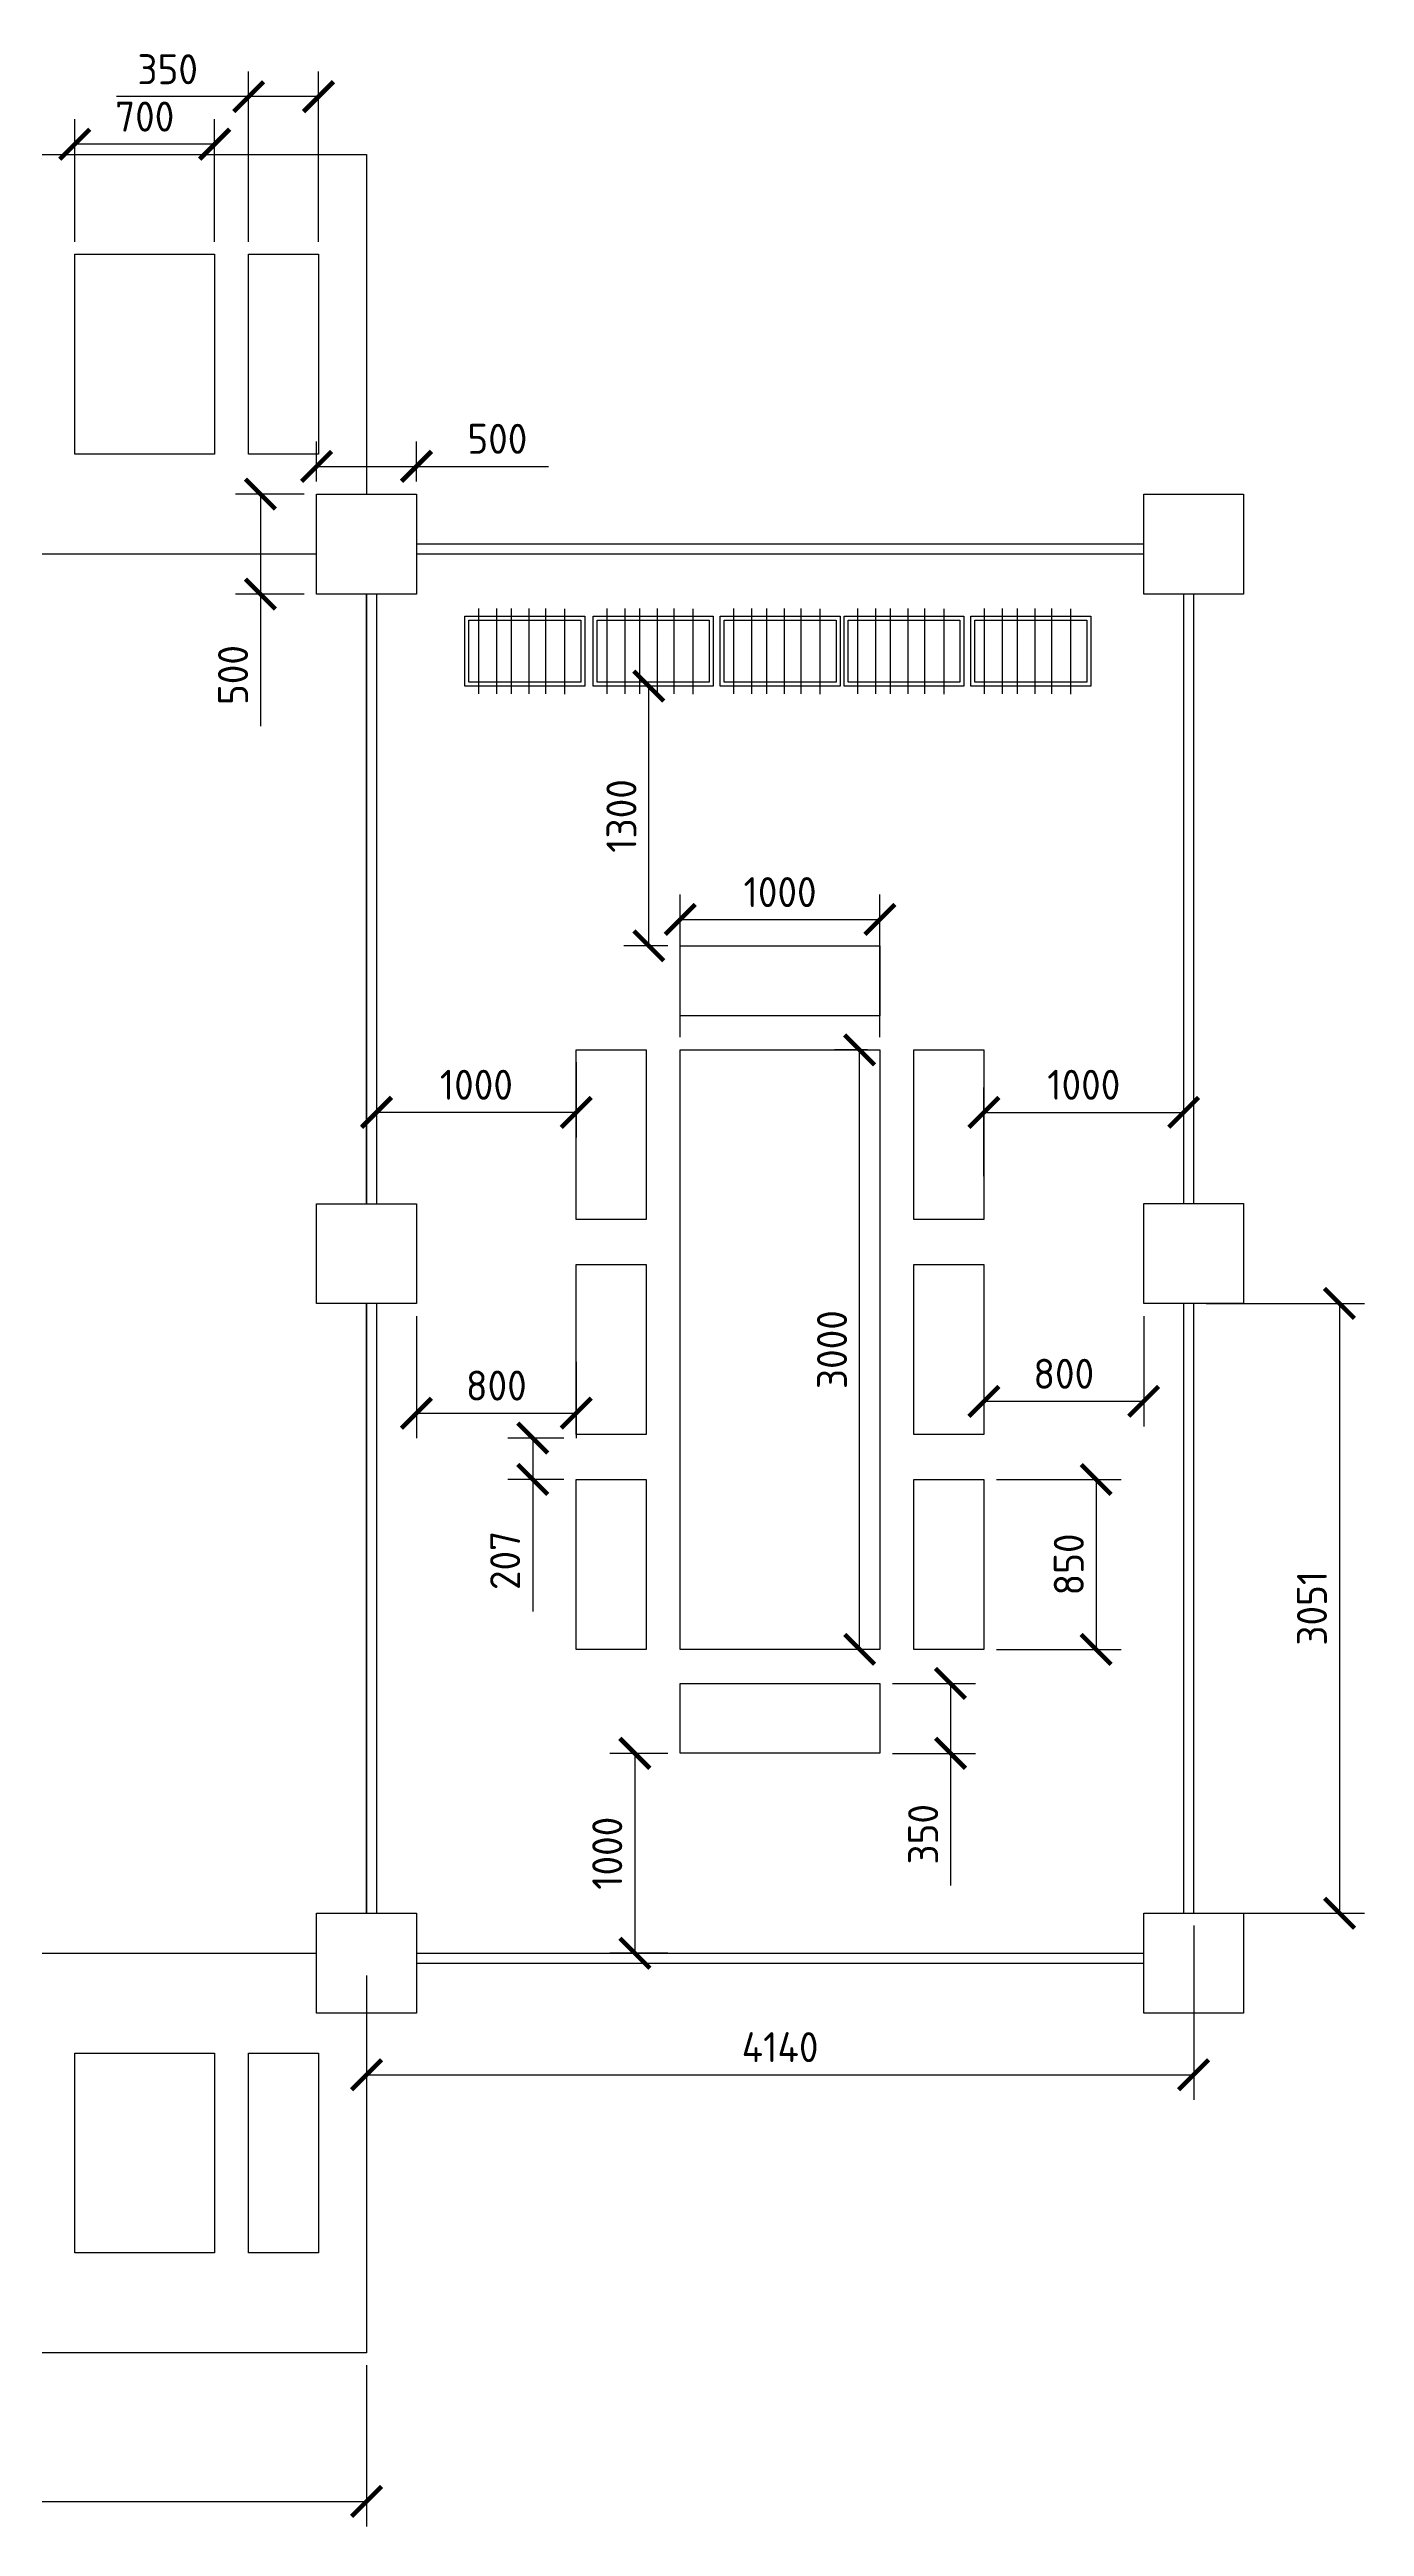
# Model space of a CAD drawing. Header units: millimetres. Extents: x -14813 to 141433, y -60308 to 84383.
# Drawn here: x 35399 to 41980, y -24244 to -11851 of the extents above; entities that cross this region are included whole.
import ezdxf

# ---------------------------------------------------------------- set-up
doc = ezdxf.new("R2010")
doc.units = ezdxf.units.MM
for name, color, linetype, lineweight in [('мебель', 44, 'Continuous', 25), ('размер', 1, 'Continuous', 25), ('стены', 7, 'Continuous', 25), ('территория', 74, 'Continuous', 25)]:
    doc.layers.add(name, color=color, linetype=linetype, lineweight=lineweight)
doc.styles.add('Аннотативный', font='')
doc.styles.get('Аннотативный').set_extended_font_data('GOST Common')
doc.dimstyles.new('Аннотативный', dxfattribs={"dimscale": 0, "dimtxt": 1.5, "dimasz": 1.5, "dimexe": 1.25, "dimexo": 0.625, "dimtad": 1, "dimdec": 0, "dimtxsty": 'Аннотативный', "dimblk": 'ARCHTICK', "dimcen": 2.5, "dimadec": 0, "dimazin": 0, "dimtfac": 1, "dimtdec": 0, "dimtmove": 0, "dimatfit": 3, "dimldrblk": 'CLOSEDBLANK', "dimfxl": 1, "dimarcsym": 0})

# ---------------------------------------------------------------- blocks, each defined once
blk = doc.blocks.new('_ArchTick')
at = {"color": 0, "linetype": 'ByBlock', "const_width": 0.15}
blk.add_lwpolyline([(-0.5, -0.5), (0.5, 0.5)], dxfattribs=at)
blk = doc.blocks.new('*D2')
at = {"layer": 'Defpoints', "color": 0, "transparency": 16777216}
for p in [(38398, -15036), (38555, -15036), (38555, -16336)]:
    blk.add_point(p, dxfattribs=at)
at = {"layer": 'размер', "color": 0, "lineweight": -2, "transparency": 16777216}
for p, q in [((38493, -15036), (38273, -15036)), ((38398, -16336), (38398, -15036)), ((38493, -16336), (38273, -16336))]:
    blk.add_line(p, q, dxfattribs=at)
at = {"layer": 'размер', "color": 0, "lineweight": -2, "transparency": 16777216, "xscale": 150, "yscale": 150, "zscale": 150}
for p, rotation in [((38398, -15036), 90), ((38398, -16336), 270)]:
    blk.add_blockref('_ArchTick', p, dxfattribs=dict(at, rotation=rotation))
at = {"layer": 'размер', "color": 0, "transparency": 16777216, "insert": (38261, -15686), "char_height": 150, "attachment_point": 5, "rotation": 90, "style": 'Аннотативный'}
blk.add_mtext('1300', dxfattribs=at)
blk = doc.blocks.new('_ClosedBlank')
at = {"color": 0, "linetype": 'ByBlock', "lineweight": -2}
for p, q in [((-1, 0.2), (0, 0)), ((-1, 0.2), (-1, -0.2)), ((0, 0), (-1, -0.2))]:
    blk.add_line(p, q, dxfattribs=at)
blk = doc.blocks.new('*D3')
at = {"layer": 'Defpoints', "color": 0, "transparency": 16777216}
for p in [(41075, -17169), (40075, -17551), (41075, -17551)]:
    blk.add_point(p, dxfattribs=at)
at = {"layer": 'размер', "color": 0, "lineweight": -2, "transparency": 16777216}
for p, q in [((40075, -17489), (40075, -17044)), ((41075, -17489), (41075, -17044)), ((40075, -17169), (41075, -17169))]:
    blk.add_line(p, q, dxfattribs=at)
at = {"layer": 'размер', "color": 0, "lineweight": -2, "transparency": 16777216, "xscale": 150, "yscale": 150, "zscale": 150, "rotation": 180}
blk.add_blockref('_ArchTick', (40075, -17169), dxfattribs=at)
at = {"layer": 'размер', "color": 0, "lineweight": -2, "transparency": 16777216, "xscale": 150, "yscale": 150, "zscale": 150}
blk.add_blockref('_ArchTick', (41075, -17169), dxfattribs=at)
at = {"layer": 'размер', "color": 0, "transparency": 16777216, "insert": (40575, -17031), "char_height": 150, "attachment_point": 5, "style": 'Аннотативный'}
blk.add_mtext('1000', dxfattribs=at)
blk = doc.blocks.new('*D4')
at = {"layer": 'Defpoints', "color": 0, "transparency": 16777216}
for p in [(37035, -16856), (38035, -16856), (37035, -17169)]:
    blk.add_point(p, dxfattribs=at)
at = {"layer": 'размер', "color": 0, "lineweight": -2, "transparency": 16777216}
for p, q in [((37035, -16918), (37035, -17294)), ((38035, -16918), (38035, -17294)), ((38035, -17169), (37035, -17169))]:
    blk.add_line(p, q, dxfattribs=at)
at = {"layer": 'размер', "color": 0, "lineweight": -2, "transparency": 16777216, "xscale": 150, "yscale": 150, "zscale": 150, "rotation": 180}
blk.add_blockref('_ArchTick', (37035, -17169), dxfattribs=at)
at = {"layer": 'размер', "color": 0, "lineweight": -2, "transparency": 16777216, "xscale": 150, "yscale": 150, "zscale": 150}
blk.add_blockref('_ArchTick', (38035, -17169), dxfattribs=at)
at = {"layer": 'размер', "color": 0, "transparency": 16777216, "insert": (37535, -17031), "char_height": 150, "attachment_point": 5, "style": 'Аннотативный'}
blk.add_mtext('1000', dxfattribs=at)
blk = doc.blocks.new('*D5')
at = {"layer": 'Defpoints', "color": 0, "transparency": 16777216}
for p in [(38555, -20376), (38328, -21376), (38555, -21376)]:
    blk.add_point(p, dxfattribs=at)
at = {"layer": 'размер', "color": 0, "lineweight": -2, "transparency": 16777216}
for p, q in [((38493, -20376), (38203, -20376)), ((38328, -20376), (38328, -21376)), ((38493, -21376), (38203, -21376))]:
    blk.add_line(p, q, dxfattribs=at)
at = {"layer": 'размер', "color": 0, "lineweight": -2, "transparency": 16777216, "xscale": 150, "yscale": 150, "zscale": 150}
for p, rotation in [((38328, -20376), 90), ((38328, -21376), 270)]:
    blk.add_blockref('_ArchTick', p, dxfattribs=dict(at, rotation=rotation))
at = {"layer": 'размер', "color": 0, "transparency": 16777216, "insert": (38190, -20876), "char_height": 150, "attachment_point": 5, "rotation": 90, "style": 'Аннотативный'}
blk.add_mtext('1000', dxfattribs=at)
blk = doc.blocks.new('*D6')
at = {"layer": 'Defpoints', "color": 0, "transparency": 16777216}
for p in [(37235, -18126), (38035, -18356), (38035, -18674)]:
    blk.add_point(p, dxfattribs=at)
at = {"layer": 'размер', "color": 0, "lineweight": -2, "transparency": 16777216}
for p, q in [((37235, -18188), (37235, -18799)), ((38035, -18418), (38035, -18799)), ((37235, -18674), (38035, -18674))]:
    blk.add_line(p, q, dxfattribs=at)
at = {"layer": 'размер', "color": 0, "lineweight": -2, "transparency": 16777216, "xscale": 150, "yscale": 150, "zscale": 150, "rotation": 180}
blk.add_blockref('_ArchTick', (37235, -18674), dxfattribs=at)
at = {"layer": 'размер', "color": 0, "lineweight": -2, "transparency": 16777216, "xscale": 150, "yscale": 150, "zscale": 150}
blk.add_blockref('_ArchTick', (38035, -18674), dxfattribs=at)
at = {"layer": 'размер', "color": 0, "transparency": 16777216, "insert": (37635, -18536), "char_height": 150, "attachment_point": 5, "style": 'Аннотативный'}
blk.add_mtext('800', dxfattribs=at)
blk = doc.blocks.new('*D7')
at = {"layer": 'Defpoints', "color": 0, "transparency": 16777216}
for p in [(40075, -17931), (40875, -18125), (40075, -18615)]:
    blk.add_point(p, dxfattribs=at)
at = {"layer": 'размер', "color": 0, "lineweight": -2, "transparency": 16777216}
for p, q in [((40075, -17993), (40075, -18740)), ((40875, -18188), (40875, -18740)), ((40875, -18615), (40075, -18615))]:
    blk.add_line(p, q, dxfattribs=at)
at = {"layer": 'размер', "color": 0, "lineweight": -2, "transparency": 16777216, "xscale": 150, "yscale": 150, "zscale": 150, "rotation": 180}
blk.add_blockref('_ArchTick', (40075, -18615), dxfattribs=at)
at = {"layer": 'размер', "color": 0, "lineweight": -2, "transparency": 16777216, "xscale": 150, "yscale": 150, "zscale": 150}
blk.add_blockref('_ArchTick', (40875, -18615), dxfattribs=at)
at = {"layer": 'размер', "color": 0, "transparency": 16777216, "insert": (40475, -18477), "char_height": 150, "attachment_point": 5, "style": 'Аннотативный'}
blk.add_mtext('800', dxfattribs=at)
blk = doc.blocks.new('*D8')
at = {"layer": 'Defpoints', "color": 0, "transparency": 16777216}
for p in [(41125, -21176), (36985, -21426), (41125, -21984)]:
    blk.add_point(p, dxfattribs=at)
at = {"layer": 'размер', "color": 0, "lineweight": -2, "transparency": 16777216}
for p, q in [((41125, -21238), (41125, -22109)), ((36985, -21488), (36985, -22109)), ((36985, -21984), (41125, -21984))]:
    blk.add_line(p, q, dxfattribs=at)
at = {"layer": 'размер', "color": 0, "lineweight": -2, "transparency": 16777216, "xscale": 150, "yscale": 150, "zscale": 150, "rotation": 180}
blk.add_blockref('_ArchTick', (36985, -21984), dxfattribs=at)
at = {"layer": 'размер', "color": 0, "lineweight": -2, "transparency": 16777216, "xscale": 150, "yscale": 150, "zscale": 150}
blk.add_blockref('_ArchTick', (41125, -21984), dxfattribs=at)
at = {"layer": 'размер', "color": 0, "transparency": 16777216, "insert": (39055, -21846), "char_height": 150, "attachment_point": 5, "style": 'Аннотативный'}
blk.add_mtext('4140', dxfattribs=at)
blk = doc.blocks.new('*D9')
at = {"layer": 'Defpoints', "color": 0, "transparency": 16777216}
for p in [(41125, -18125), (41125, -21176), (41855, -21176)]:
    blk.add_point(p, dxfattribs=at)
at = {"layer": 'размер', "color": 0, "lineweight": -2, "transparency": 16777216}
for p, q in [((41188, -18125), (41980, -18125)), ((41855, -18125), (41855, -21176)), ((41188, -21176), (41980, -21176))]:
    blk.add_line(p, q, dxfattribs=at)
at = {"layer": 'размер', "color": 0, "lineweight": -2, "transparency": 16777216, "xscale": 150, "yscale": 150, "zscale": 150}
for p, rotation in [((41855, -18125), 90), ((41855, -21176), 270)]:
    blk.add_blockref('_ArchTick', p, dxfattribs=dict(at, rotation=rotation))
at = {"layer": 'размер', "color": 0, "transparency": 16777216, "insert": (41717, -19650), "char_height": 150, "attachment_point": 5, "rotation": 90, "style": 'Аннотативный'}
blk.add_mtext('3051', dxfattribs=at)
blk = doc.blocks.new('*D30')
at = {"layer": 'Defpoints', "color": 0, "transparency": 16777216}
for p in [(35525, -12325), (35525, -12876), (36225, -12876)]:
    blk.add_point(p, dxfattribs=at)
at = {"layer": 'размер', "color": 0, "lineweight": -2, "transparency": 16777216}
for p, q in [((35525, -12813), (35525, -12200)), ((36225, -12813), (36225, -12200)), ((36225, -12325), (35525, -12325))]:
    blk.add_line(p, q, dxfattribs=at)
at = {"layer": 'размер', "color": 0, "lineweight": -2, "transparency": 16777216, "xscale": 150, "yscale": 150, "zscale": 150, "rotation": 180}
blk.add_blockref('_ArchTick', (35525, -12325), dxfattribs=at)
at = {"layer": 'размер', "color": 0, "lineweight": -2, "transparency": 16777216, "xscale": 150, "yscale": 150, "zscale": 150}
blk.add_blockref('_ArchTick', (36225, -12325), dxfattribs=at)
at = {"layer": 'размер', "color": 0, "transparency": 16777216, "insert": (35875, -12187), "char_height": 150, "attachment_point": 5, "style": 'Аннотативный'}
blk.add_mtext('700', dxfattribs=at)
blk = doc.blocks.new('*D31')
at = {"layer": 'Defpoints', "color": 0, "transparency": 16777216}
for p in [(36395, -12087), (36395, -12876), (36745, -12876)]:
    blk.add_point(p, dxfattribs=at)
at = {"layer": 'размер', "color": 0, "lineweight": -2, "transparency": 16777216}
for p, q in [((36395, -12813), (36395, -11962)), ((36745, -12813), (36745, -11962)), ((36395, -12087), (35734, -12087)), ((36745, -12087), (36395, -12087))]:
    blk.add_line(p, q, dxfattribs=at)
at = {"layer": 'размер', "color": 0, "lineweight": -2, "transparency": 16777216, "xscale": 150, "yscale": 150, "zscale": 150, "rotation": 180}
blk.add_blockref('_ArchTick', (36395, -12087), dxfattribs=at)
at = {"layer": 'размер', "color": 0, "lineweight": -2, "transparency": 16777216, "xscale": 150, "yscale": 150, "zscale": 150}
blk.add_blockref('_ArchTick', (36745, -12087), dxfattribs=at)
at = {"layer": 'размер', "color": 0, "transparency": 16777216, "insert": (35990, -11950), "char_height": 150, "attachment_point": 5, "style": 'Аннотативный'}
blk.add_mtext('350', dxfattribs=at)
blk = doc.blocks.new('*D46')
at = {"layer": 'Defpoints', "color": 0, "transparency": 16777216}
for p in [(37235, -13937), (36735, -14076), (37235, -14076)]:
    blk.add_point(p, dxfattribs=at)
at = {"layer": 'размер', "color": 0, "lineweight": -2, "transparency": 16777216}
for p, q in [((36735, -14013), (36735, -13812)), ((37235, -14013), (37235, -13812)), ((36735, -13937), (37235, -13937)), ((37235, -13937), (37896, -13937))]:
    blk.add_line(p, q, dxfattribs=at)
at = {"layer": 'размер', "color": 0, "lineweight": -2, "transparency": 16777216, "xscale": 150, "yscale": 150, "zscale": 150, "rotation": 180}
blk.add_blockref('_ArchTick', (36735, -13937), dxfattribs=at)
at = {"layer": 'размер', "color": 0, "lineweight": -2, "transparency": 16777216, "xscale": 150, "yscale": 150, "zscale": 150}
blk.add_blockref('_ArchTick', (37235, -13937), dxfattribs=at)
at = {"layer": 'размер', "color": 0, "transparency": 16777216, "insert": (37640, -13799), "char_height": 150, "attachment_point": 5, "style": 'Аннотативный'}
blk.add_mtext('500', dxfattribs=at)
blk = doc.blocks.new('*D47')
at = {"layer": 'Defpoints', "color": 0, "transparency": 16777216}
for p in [(36735, -14076), (36454, -14576), (36735, -14576)]:
    blk.add_point(p, dxfattribs=at)
at = {"layer": 'размер', "color": 0, "lineweight": -2, "transparency": 16777216}
for p, q in [((36673, -14076), (36329, -14076)), ((36454, -14076), (36454, -14576)), ((36673, -14576), (36329, -14576)), ((36454, -14576), (36454, -15237))]:
    blk.add_line(p, q, dxfattribs=at)
at = {"layer": 'размер', "color": 0, "lineweight": -2, "transparency": 16777216, "xscale": 150, "yscale": 150, "zscale": 150}
for p, rotation in [((36454, -14076), 90), ((36454, -14576), 270)]:
    blk.add_blockref('_ArchTick', p, dxfattribs=dict(at, rotation=rotation))
at = {"layer": 'размер', "color": 0, "transparency": 16777216, "insert": (36317, -14981), "char_height": 150, "attachment_point": 5, "rotation": 90, "style": 'Аннотативный'}
blk.add_mtext('500', dxfattribs=at)
blk = doc.blocks.new('*D48')
at = {"layer": 'Defpoints', "color": 0, "transparency": 16777216}
for p in [(29985, -23376), (36985, -23376), (36985, -24119)]:
    blk.add_point(p, dxfattribs=at)
at = {"layer": 'размер', "color": 0, "lineweight": -2, "transparency": 16777216}
for p, q in [((29985, -23438), (29985, -24244)), ((36985, -23438), (36985, -24244)), ((29985, -24119), (36985, -24119))]:
    blk.add_line(p, q, dxfattribs=at)
at = {"layer": 'размер', "color": 0, "lineweight": -2, "transparency": 16777216, "xscale": 150, "yscale": 150, "zscale": 150, "rotation": 180}
blk.add_blockref('_ArchTick', (29985, -24119), dxfattribs=at)
at = {"layer": 'размер', "color": 0, "lineweight": -2, "transparency": 16777216, "xscale": 150, "yscale": 150, "zscale": 150}
blk.add_blockref('_ArchTick', (36985, -24119), dxfattribs=at)
at = {"layer": 'размер', "color": 0, "transparency": 16777216, "insert": (33485, -23982), "char_height": 150, "attachment_point": 5, "style": 'Аннотативный'}
blk.add_mtext('7000', dxfattribs=at)
blk = doc.blocks.new('*D61')
at = {"layer": 'Defpoints', "color": 0, "transparency": 16777216}
for p in [(39555, -20026), (39555, -20376), (39908, -20376)]:
    blk.add_point(p, dxfattribs=at)
at = {"layer": 'размер', "color": 0, "lineweight": -2, "transparency": 16777216}
for p, q in [((39618, -20026), (40033, -20026)), ((39908, -20026), (39908, -20376)), ((39618, -20376), (40033, -20376)), ((39908, -20376), (39908, -21037))]:
    blk.add_line(p, q, dxfattribs=at)
at = {"layer": 'размер', "color": 0, "lineweight": -2, "transparency": 16777216, "xscale": 150, "yscale": 150, "zscale": 150}
for p, rotation in [((39908, -20026), 90), ((39908, -20376), 270)]:
    blk.add_blockref('_ArchTick', p, dxfattribs=dict(at, rotation=rotation))
at = {"layer": 'размер', "color": 0, "transparency": 16777216, "insert": (39771, -20781), "char_height": 150, "attachment_point": 5, "rotation": 90, "style": 'Аннотативный'}
blk.add_mtext('350', dxfattribs=at)
blk = doc.blocks.new('*D62')
at = {"layer": 'Defpoints', "color": 0, "transparency": 16777216}
for p in [(39453, -16856), (39555, -16856), (39555, -19856)]:
    blk.add_point(p, dxfattribs=at)
at = {"layer": 'размер', "color": 0, "lineweight": -2, "transparency": 16777216}
for p, q in [((39493, -16856), (39328, -16856)), ((39453, -19856), (39453, -16856)), ((39493, -19856), (39328, -19856))]:
    blk.add_line(p, q, dxfattribs=at)
at = {"layer": 'размер', "color": 0, "lineweight": -2, "transparency": 16777216, "xscale": 150, "yscale": 150, "zscale": 150}
for p, rotation in [((39453, -16856), 90), ((39453, -19856), 270)]:
    blk.add_blockref('_ArchTick', p, dxfattribs=dict(at, rotation=rotation))
at = {"layer": 'размер', "color": 0, "transparency": 16777216, "insert": (39315, -18356), "char_height": 150, "attachment_point": 5, "rotation": 90, "style": 'Аннотативный'}
blk.add_mtext('3000', dxfattribs=at)
blk = doc.blocks.new('*D63')
at = {"layer": 'Defpoints', "color": 0, "transparency": 16777216}
for p in [(39555, -16204), (38555, -16856), (39555, -16856)]:
    blk.add_point(p, dxfattribs=at)
at = {"layer": 'размер', "color": 0, "lineweight": -2, "transparency": 16777216}
for p, q in [((38555, -16793), (38555, -16079)), ((39555, -16793), (39555, -16079)), ((38555, -16204), (39555, -16204))]:
    blk.add_line(p, q, dxfattribs=at)
at = {"layer": 'размер', "color": 0, "lineweight": -2, "transparency": 16777216, "xscale": 150, "yscale": 150, "zscale": 150, "rotation": 180}
blk.add_blockref('_ArchTick', (38555, -16204), dxfattribs=at)
at = {"layer": 'размер', "color": 0, "lineweight": -2, "transparency": 16777216, "xscale": 150, "yscale": 150, "zscale": 150}
blk.add_blockref('_ArchTick', (39555, -16204), dxfattribs=at)
at = {"layer": 'размер', "color": 0, "transparency": 16777216, "insert": (39055, -16067), "char_height": 150, "attachment_point": 5, "style": 'Аннотативный'}
blk.add_mtext('1000', dxfattribs=at)
blk = doc.blocks.new('*D64')
at = {"layer": 'Defpoints', "color": 0, "transparency": 16777216}
for p in [(40075, -19006), (40075, -19856), (40637, -19856)]:
    blk.add_point(p, dxfattribs=at)
at = {"layer": 'размер', "color": 0, "lineweight": -2, "transparency": 16777216}
for p, q in [((40138, -19006), (40762, -19006)), ((40637, -19006), (40637, -19856)), ((40138, -19856), (40762, -19856))]:
    blk.add_line(p, q, dxfattribs=at)
at = {"layer": 'размер', "color": 0, "lineweight": -2, "transparency": 16777216, "xscale": 150, "yscale": 150, "zscale": 150}
for p, rotation in [((40637, -19006), 90), ((40637, -19856), 270)]:
    blk.add_blockref('_ArchTick', p, dxfattribs=dict(at, rotation=rotation))
at = {"layer": 'размер', "color": 0, "transparency": 16777216, "insert": (40500, -19431), "char_height": 150, "attachment_point": 5, "rotation": 90, "style": 'Аннотативный'}
blk.add_mtext('850', dxfattribs=at)
blk = doc.blocks.new('*D65')
at = {"layer": 'Defpoints', "color": 0, "transparency": 16777216}
for p in [(38035, -18799), (37817, -19006), (38035, -19006)]:
    blk.add_point(p, dxfattribs=at)
at = {"layer": 'размер', "color": 0, "lineweight": -2, "transparency": 16777216}
for p, q in [((37973, -18799), (37692, -18799)), ((37817, -18799), (37817, -19006)), ((37973, -19006), (37692, -19006)), ((37817, -19006), (37817, -19667))]:
    blk.add_line(p, q, dxfattribs=at)
at = {"layer": 'размер', "color": 0, "lineweight": -2, "transparency": 16777216, "xscale": 150, "yscale": 150, "zscale": 150}
for p, rotation in [((37817, -18799), 90), ((37817, -19006), 270)]:
    blk.add_blockref('_ArchTick', p, dxfattribs=dict(at, rotation=rotation))
at = {"layer": 'размер', "color": 0, "transparency": 16777216, "insert": (37679, -19411), "char_height": 150, "attachment_point": 5, "rotation": 90, "style": 'Аннотативный'}
blk.add_mtext('207', dxfattribs=at)

msp = doc.modelspace()

# ---------------------------------------------------------------- linework, layer by layer
at = {"layer": 'мебель'}
for p, q in [((37544.9, -14647.4), (37544.9, -15074.4)), ((37635.1, -14647.4), (37635.1, -15074.4)), ((37709.1, -14647.4), (37709.1, -15074.4)), ((37797.5, -14647.4), (37797.5, -15074.4)), ((37881, -14647.4), (37881, -15074.4)), ((37976.6, -14649.8), (37976.6, -15076.9)), ((38187.2, -14647.4), (38187.2, -15074.4)), ((38277.4, -14647.4), (38277.4, -15074.4)), ((38351.5, -14647.4), (38351.5, -15074.4)), ((38439.8, -14647.4), (38439.8, -15074.4)), ((38523.4, -14647.4), (38523.4, -15074.4)), ((38618.9, -14649.8), (38618.9, -15076.9)), ((38822.5, -14647.4), (38822.5, -15074.4)), ((38912.7, -14647.4), (38912.7, -15074.4)), ((38986.7, -14647.4), (38986.7, -15074.4)), ((39075, -14647.4), (39075, -15074.4)), ((39158.6, -14647.4), (39158.6, -15074.4)), ((39254.1, -14649.8), (39254.1, -15076.9)), ((39442.5, -14647.4), (39442.5, -15074.4)), ((39532.7, -14647.4), (39532.7, -15074.4)), ((39606.7, -14647.4), (39606.7, -15074.4)), ((39695, -14647.4), (39695, -15074.4)), ((39778.6, -14647.4), (39778.6, -15074.4)), ((39874.1, -14649.8), (39874.1, -15076.9)), ((40077, -14647.4), (40077, -15074.4)), ((40167.2, -14647.4), (40167.2, -15074.4)), ((40241.2, -14647.4), (40241.2, -15074.4)), ((40329.5, -14647.4), (40329.5, -15074.4)), ((40413.1, -14647.4), (40413.1, -15074.4)), ((40508.6, -14649.8), (40508.6, -15076.9))]:
    msp.add_line(p, q, dxfattribs=at)
for points in [[(35525, -12875.9), (36225, -12875.9), (36225, -13875.9), (35525, -13875.9), (35525, -12875.9)], [(36395, -12875.9), (36745, -12875.9), (36745, -13875.9), (36395, -13875.9), (36395, -12875.9)], [(38077.7, -14685.9), (38077.7, -15035.9), (37477.7, -15035.9), (37477.7, -14685.9), (38077.7, -14685.9)], [(38720, -14685.9), (38720, -15035.9), (38120, -15035.9), (38120, -14685.9), (38720, -14685.9)], [(39355.2, -14685.9), (39355.2, -15035.9), (38755.2, -15035.9), (38755.2, -14685.9), (39355.2, -14685.9)], [(39975.2, -14685.9), (39975.2, -15035.9), (39375.2, -15035.9), (39375.2, -14685.9), (39975.2, -14685.9)], [(40609.7, -14685.9), (40609.7, -15035.9), (40009.7, -15035.9), (40009.7, -14685.9), (40609.7, -14685.9)], [(38555, -16685.9), (38555, -16335.9), (39555, -16335.9), (39555, -16685.9), (38555, -16685.9)], [(38035, -16855.9), (38385, -16855.9), (38385, -17705.9), (38035, -17705.9), (38035, -16855.9)], [(38555, -16855.9), (39555, -16855.9), (39555, -19855.9), (38555, -19855.9), (38555, -16855.9)], [(39725, -16855.9), (40075, -16855.9), (40075, -17705.9), (39725, -17705.9), (39725, -16855.9)], [(38035, -17930.9), (38385, -17930.9), (38385, -18780.9), (38035, -18780.9), (38035, -17930.9)], [(39725, -17930.9), (40075, -17930.9), (40075, -18780.9), (39725, -18780.9), (39725, -17930.9)], [(38035, -19005.9), (38385, -19005.9), (38385, -19855.9), (38035, -19855.9), (38035, -19005.9)], [(39725, -19005.9), (40075, -19005.9), (40075, -19855.9), (39725, -19855.9), (39725, -19005.9)], [(38555, -20375.9), (38555, -20025.9), (39555, -20025.9), (39555, -20375.9), (38555, -20375.9)], [(35525, -21875.9), (36225, -21875.9), (36225, -22875.9), (35525, -22875.9), (35525, -21875.9)], [(36395, -21875.9), (36745, -21875.9), (36745, -22875.9), (36395, -22875.9), (36395, -21875.9)]]:
    msp.add_lwpolyline(points, dxfattribs=at)
for points in [[(38057.7, -14705.9), (38057.7, -15015.9), (37497.7, -15015.9), (37497.7, -14705.9)], [(38700, -14705.9), (38700, -15015.9), (38140, -15015.9), (38140, -14705.9)], [(39335.2, -14705.9), (39335.2, -15015.9), (38775.2, -15015.9), (38775.2, -14705.9)], [(39955.2, -14705.9), (39955.2, -15015.9), (39395.2, -15015.9), (39395.2, -14705.9)], [(40589.7, -14705.9), (40589.7, -15015.9), (40029.7, -15015.9), (40029.7, -14705.9)]]:
    msp.add_lwpolyline(points, close=True, dxfattribs=at)
at = {"layer": 'стены'}
for points in [[(36735, -14075.9), (37235, -14075.9), (37235, -14575.9), (36735, -14575.9), (36735, -14075.9)], [(40875, -14075.9), (41375, -14075.9), (41375, -14575.9), (40875, -14575.9), (40875, -14075.9)], [(40875, -14325.9), (37235, -14325.9)], [(40875, -14375.9), (37235, -14375.9)], [(36985, -14575.9), (36985, -17625.9)], [(37035, -14575.9), (37035, -17625.9)], [(41075, -17625.1), (41075, -14575.9)], [(41125, -17625.1), (41125, -14575.9)], [(36735, -17625.9), (37235, -17625.9), (37235, -18125.9), (36735, -18125.9), (36735, -17625.9)], [(40875, -17625.1), (41375, -17625.1), (41375, -18125.1), (40875, -18125.1), (40875, -17625.1)], [(36985, -18125.9), (36985, -21175.9)], [(37035, -18125.9), (37035, -21175.9)], [(41075, -21175.9), (41075, -18125.1)], [(41125, -21175.9), (41125, -18125.1)], [(36735, -21175.9), (37235, -21175.9), (37235, -21675.9), (36735, -21675.9), (36735, -21175.9)], [(40875, -21175.9), (41375, -21175.9), (41375, -21675.9), (40875, -21675.9), (40875, -21175.9)], [(37235, -21375.9), (40875, -21375.9)], [(37235, -21425.9), (40875, -21425.9)]]:
    msp.add_lwpolyline(points, dxfattribs=at)
at = {"layer": 'территория'}
for points in [[(29985, -14375.9), (29985, -12375.9), (36985, -12375.9), (36985, -14075.9)], [(36735, -14375.9), (29985, -14375.9), (29985, -21375.9), (36735, -21375.9)], [(36985, -17625.9), (36985, -14575.9)], [(36985, -21175.9), (36985, -18125.9)], [(29985, -23375.9), (29985, -21375.9), (36735, -21375.9)], [(36985, -21675.9), (36985, -23375.9), (29985, -23375.9)]]:
    msp.add_lwpolyline(points, dxfattribs=at)

# ---------------------------------------------------------------- dimensions: what is measured, and where the dimension line sits
at = {"layer": 'размер'}
for base, p1, p2, picture, middle in [((36395, -12087.3), (36745, -12875.9), (36395, -12875.9), '*D31', (35989.7, -11949.8)), ((35525, -12324.8), (36225, -12875.9), (35525, -12875.9), '*D30', (35875, -12187.3)), ((37235, -13936.9), (36735, -14075.9), (37235, -14075.9), '*D46', (37640.4, -13799.4)), ((39555, -16204.2), (38555, -16855.9), (39555, -16855.9), '*D63', (39055, -16066.7)), ((37035, -17168.6), (38035, -16855.9), (37035, -16855.9), '*D4', (37535, -17031.1)), ((41075, -17168.6), (40075, -17551.2), (41075, -17551.2), '*D3', (40575, -17031.1)), ((40075, -18614.6), (40875, -18125.1), (40075, -17930.9), '*D7', (40475, -18477.1)), ((38035, -18673.8), (37235, -18125.9), (38035, -18355.9), '*D6', (37635, -18536.3)), ((41125, -21983.9), (36985, -21425.9), (41125, -21175.9), '*D8', (39055, -21846.4)), ((36985, -24119.2), (29985, -23375.9), (36985, -23375.9), '*D48', (33485, -23981.7))]:
    dim = msp.add_linear_dim(base=base, p1=p1, p2=p2, dimstyle='Аннотативный', dxfattribs=at)
    dim.commit()
    dim.dimension.update_dxf_attribs({"geometry": picture, "text_midpoint": middle})
for base, p1, p2, picture, middle in [((36454.3, -14575.9), (36735, -14075.9), (36735, -14575.9), '*D47', (36316.8, -14981.3)), ((38398.1, -15035.9), (38555, -16335.9), (38555, -15035.9), '*D2', (38260.6, -15685.9)), ((39452.8, -16855.9), (39555, -19855.9), (39555, -16855.9), '*D62', (39315.3, -18355.9)), ((41854.9, -21175.9), (41125, -18125.1), (41125, -21175.9), '*D9', (41717.4, -19650.5)), ((37816.6, -19005.9), (38035, -18798.8), (38035, -19005.9), '*D65', (37679.1, -19411.3)), ((40637.4, -19855.9), (40075, -19005.9), (40075, -19855.9), '*D64', (40499.9, -19430.9)), ((39908.3, -20375.9), (39555, -20025.9), (39555, -20375.9), '*D61', (39770.8, -20781.3)), ((38327.5, -21375.9), (38555, -20375.9), (38555, -21375.9), '*D5', (38190, -20875.9))]:
    dim = msp.add_linear_dim(base=base, p1=p1, p2=p2, angle=90, dimstyle='Аннотативный', dxfattribs=at)
    dim.commit()
    dim.dimension.update_dxf_attribs({"geometry": picture, "text_midpoint": middle})

doc.saveas('drawing.dxf')
